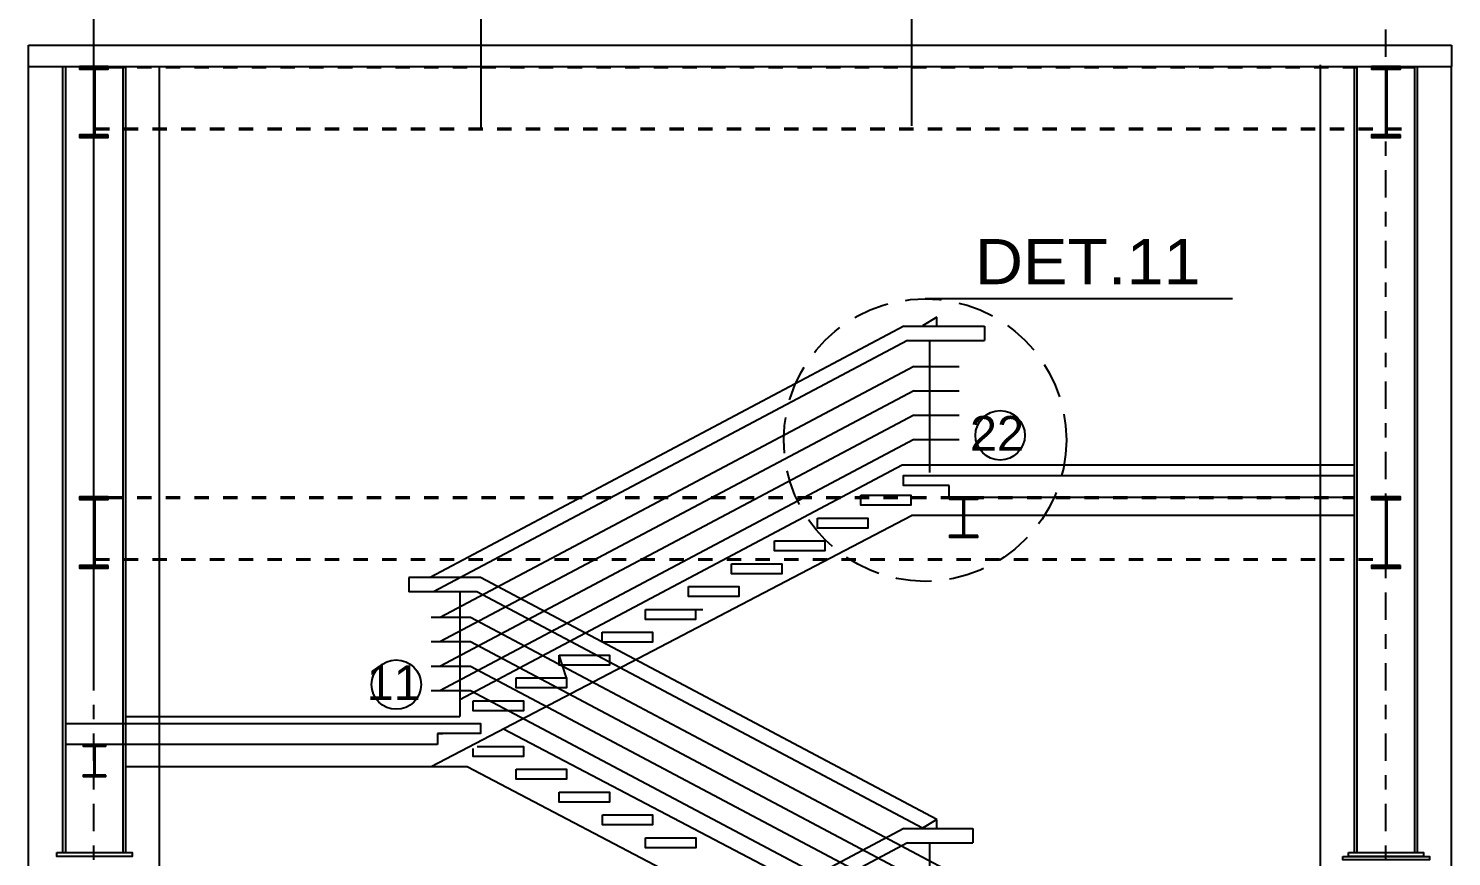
# Model space of a CAD drawing. Header units: millimetres. Extents: x 2148 to 2681, y 758 to 986.
# Drawn here: x 2563.76 to 2573.67, y 895.68 to 901.45 of the extents above; entities that cross this region are included whole.
import ezdxf

# ---------------------------------------------------------------- set-up
doc = ezdxf.new("R2010")
doc.units = ezdxf.units.MM
for name, pattern in [('$0$HIDDEN', [0.375, 0.25, -0.125]), ('27-A-2008-DD$0$LVL 5$0$HIDDEN', [0.375, 0.25, -0.125]), ('CENTER2', [28.575, 19.05, -3.175, 3.175, -3.175])]:
    doc.linetypes.add(name, pattern=pattern)
for name, color, linetype in [('0.2', 10, 'Continuous'), ('4CO', 4, 'Continuous'), ('A-Wall', 4, 'Continuous'), ('D', 1, 'Continuous'), ('HATCH', 8, 'Continuous'), ('TLBLK', 7, 'Continuous')]:
    doc.layers.add(name, color=color, linetype=linetype)
doc.styles.add('ARIALNW', font='ARIALN.TTF')
doc.styles.add('MMTX$0$ESMX$0$X-OPTA1D', font='x-opta1d')
doc.styles.add('SWISS', font='swissl.ttf')
doc.dimstyles.new('DIM 100', dxfattribs={"dimtxt": 0.2, "dimasz": 0.2, "dimexe": 0.1, "dimexo": 0, "dimgap": 0.05, "dimtad": 1, "dimzin": 0, "dimdsep": 46, "dimtxsty": 'ARIALNW', "dimcen": 0.09, "dimclrd": 6, "dimclre": 6, "dimclrt": 13, "dimadec": 0, "dimazin": 0, "dimtfac": 1, "dimtofl": 0, "dimtmove": 2, "dimatfit": 3, "dimfxl": 1, "dimtolj": 1, "dimtzin": 0, "dimarcsym": 0})

# ---------------------------------------------------------------- blocks, each defined once
blk = doc.blocks.new('*D2752')
at = {"color": 6, "lineweight": -2, "ltscale": 0.05, "transparency": 16777216}
for p, q in [((2564.2131, 896.8929), (2564.2131, 902.8946)), ((2566.9106, 900.7502), (2566.9106, 902.8946)), ((2566.7106, 902.7946), (2564.4131, 902.7946))]:
    blk.add_line(p, q, dxfattribs=at)
at = {"color": 6, "ltscale": 0.05, "transparency": 16777216}
for points in [[(2564.4131, 902.8279), (2564.4131, 902.7612), (2564.2131, 902.7946)], [(2566.7106, 902.8279), (2566.7106, 902.7612), (2566.9106, 902.7946)]]:
    blk.add_solid(points, dxfattribs=at)
at = {"layer": 'Defpoints', "color": 0, "ltscale": 0.05, "transparency": 16777216}
for p in [(2564.2131, 902.7946), (2566.9106, 900.7502), (2564.2131, 896.8929, 0)]:
    blk.add_point(p, dxfattribs=at)
at = {"color": 13, "ltscale": 0.05, "transparency": 16777216, "insert": (2565.5618, 902.9722), "char_height": 0.25, "attachment_point": 5, "style": 'ARIALNW'}
blk.add_mtext('\\A1;2.70', dxfattribs=at)
blk = doc.blocks.new('*D2753')
at = {"color": 6, "lineweight": -2, "ltscale": 0.05, "transparency": 16777216}
for p, q in [((2566.9106, 900.7502), (2566.9106, 902.8946)), ((2569.9097, 900.7718), (2569.9097, 902.8946)), ((2567.1106, 902.7946), (2569.7097, 902.7946))]:
    blk.add_line(p, q, dxfattribs=at)
at = {"color": 6, "ltscale": 0.05, "transparency": 16777216}
for points in [[(2567.1106, 902.8279), (2567.1106, 902.7612), (2566.9106, 902.7946)], [(2569.7097, 902.8279), (2569.7097, 902.7612), (2569.9097, 902.7946)]]:
    blk.add_solid(points, dxfattribs=at)
at = {"layer": 'Defpoints', "color": 0, "ltscale": 0.05, "transparency": 16777216}
for p in [(2569.9097, 902.7946), (2566.9106, 900.7502), (2569.9097, 900.7718)]:
    blk.add_point(p, dxfattribs=at)
at = {"color": 13, "ltscale": 0.05, "transparency": 16777216, "insert": (2568.4101, 902.9722), "char_height": 0.25, "attachment_point": 5, "style": 'ARIALNW'}
blk.add_mtext('\\A1;3.00', dxfattribs=at)

msp = doc.modelspace()

# ---------------------------------------------------------------- hatches: boundary and pattern name
at = {"layer": 'HATCH', "ltscale": 0.5}
h = msp.add_hatch(dxfattribs=at)
h.set_pattern_fill('ANSI31', color=256, scale=0.018605, style=0)
h.set_pattern_definition([(45, (150925.0026614, 6014.8788178), (-0.00164446852256, 0.00164446852256), [])])
edge = h.paths.add_edge_path()
edge.add_line((2564.3130745, 900.7074654), (2564.2286939, 900.7074654))
edge.add_arc((2564.2286939, 900.7147208), 0.0072555, 174.09726711, 269.99999997, ccw=False)
edge.add_line((2564.2214769, 900.715467), (2564.2214769, 901.1579193))
edge.add_arc((2564.2286939, 901.1586655), 0.0072555, 89.63455464, 185.90273283, ccw=False)
edge.add_line((2564.2287402, 901.1659208), (2564.3130745, 901.1659208))
edge.add_line((2564.3130745, 901.1659208), (2564.3130745, 901.1845258))
edge.add_line((2564.3130745, 901.1845258), (2564.1130745, 901.1845258))
edge.add_line((2564.1130745, 901.1845258), (2564.1130745, 901.1659208))
edge.add_line((2564.1130745, 901.1659208), (2564.2030425, 901.1659208))
edge.add_arc((2564.2030888, 901.1586655), 0.0072555, -4.29209345, 90.36544517, ccw=False)
edge.add_line((2564.2103239, 901.1581224), (2564.2103239, 900.7152638))
edge.add_arc((2564.2030888, 900.7147208), 0.0072555, -89.99999978, 4.2920935, ccw=False)
edge.add_line((2564.2030888, 900.7074654), (2564.1130745, 900.7074654))
edge.add_line((2564.1130745, 900.7074654), (2564.1130745, 900.6888603))
edge.add_line((2564.1130745, 900.6888603), (2564.3130745, 900.6888603))
edge.add_line((2564.3130745, 900.6888603), (2564.3130745, 900.7074654))
h = msp.add_hatch(dxfattribs=at)
h.set_pattern_fill('ANSI31', color=256, scale=0.018605, style=0)
h.set_pattern_definition([(45, (150925.0026614, 6014.8788178), (-0.00164446852256, 0.00164446852256), [])])
edge = h.paths.add_edge_path()
edge.add_line((2564.3130745, 900.7074654), (2564.2286939, 900.7074654))
edge.add_arc((2564.2286939, 900.7147208), 0.0072555, 174.09726711, 269.99999997, ccw=False)
edge.add_line((2564.2214769, 900.715467), (2564.2214769, 901.1579193))
edge.add_arc((2564.2286939, 901.1586655), 0.0072555, 89.63455464, 185.90273283, ccw=False)
edge.add_line((2564.2287402, 901.1659208), (2564.3130745, 901.1659208))
edge.add_line((2564.3130745, 901.1659208), (2564.3130745, 901.1845258))
edge.add_line((2564.3130745, 901.1845258), (2564.1130745, 901.1845258))
edge.add_line((2564.1130745, 901.1845258), (2564.1130745, 901.1659208))
edge.add_line((2564.1130745, 901.1659208), (2564.2030425, 901.1659208))
edge.add_arc((2564.2030888, 901.1586655), 0.0072555, -4.29209345, 90.36544517, ccw=False)
edge.add_line((2564.2103239, 901.1581224), (2564.2103239, 900.7152638))
edge.add_arc((2564.2030888, 900.7147208), 0.0072555, -89.99999978, 4.2920935, ccw=False)
edge.add_line((2564.2030888, 900.7074654), (2564.1130745, 900.7074654))
edge.add_line((2564.1130745, 900.7074654), (2564.1130745, 900.6888603))
edge.add_line((2564.1130745, 900.6888603), (2564.3130745, 900.6888603))
edge.add_line((2564.3130745, 900.6888603), (2564.3130745, 900.7074654))
h = msp.add_hatch(dxfattribs=at)
h.set_pattern_fill('ANSI31', color=256, scale=0.018605, style=0)
h.set_pattern_definition([(45, (150934.0032893, 6014.8788178), (-0.00164446852256, 0.00164446852256), [])])
edge = h.paths.add_edge_path()
edge.add_line((2573.3137024, 900.7074654), (2573.2293218, 900.7074654))
edge.add_arc((2573.2293218, 900.7147208), 0.0072555, 174.09726711, 269.99999997, ccw=False)
edge.add_line((2573.2221048, 900.715467), (2573.2221048, 901.1579193))
edge.add_arc((2573.2293218, 901.1586655), 0.0072555, 89.63455464, 185.90273283, ccw=False)
edge.add_line((2573.2293681, 901.1659208), (2573.3137024, 901.1659208))
edge.add_line((2573.3137024, 901.1659208), (2573.3137024, 901.1845258))
edge.add_line((2573.3137024, 901.1845258), (2573.1137024, 901.1845258))
edge.add_line((2573.1137024, 901.1845258), (2573.1137024, 901.1659208))
edge.add_line((2573.1137024, 901.1659208), (2573.2036704, 901.1659208))
edge.add_arc((2573.2037167, 901.1586655), 0.0072555, -4.29209345, 90.36544517, ccw=False)
edge.add_line((2573.2109518, 901.1581224), (2573.2109518, 900.7152638))
edge.add_arc((2573.2037167, 900.7147208), 0.0072555, -89.99999978, 4.2920935, ccw=False)
edge.add_line((2573.2037167, 900.7074654), (2573.1137024, 900.7074654))
edge.add_line((2573.1137024, 900.7074654), (2573.1137024, 900.6888603))
edge.add_line((2573.1137024, 900.6888603), (2573.3137024, 900.6888603))
edge.add_line((2573.3137024, 900.6888603), (2573.3137024, 900.7074654))
h = msp.add_hatch(dxfattribs=at)
h.set_pattern_fill('ANSI31', color=256, scale=0.018605, style=0)
h.set_pattern_definition([(45, (150925.0026614, 6011.8788178), (-0.00164446852256, 0.00164446852256), [])])
edge = h.paths.add_edge_path()
edge.add_line((2564.3130745, 897.7074654), (2564.2286939, 897.7074654))
edge.add_arc((2564.2286939, 897.7147208), 0.0072555, 174.09726711, 269.99999997, ccw=False)
edge.add_line((2564.2214769, 897.715467), (2564.2214769, 898.1579193))
edge.add_arc((2564.2286939, 898.1586655), 0.0072555, 89.63455464, 185.90273283, ccw=False)
edge.add_line((2564.2287402, 898.1659208), (2564.3130745, 898.1659208))
edge.add_line((2564.3130745, 898.1659208), (2564.3130745, 898.1845258))
edge.add_line((2564.3130745, 898.1845258), (2564.1130745, 898.1845258))
edge.add_line((2564.1130745, 898.1845258), (2564.1130745, 898.1659208))
edge.add_line((2564.1130745, 898.1659208), (2564.2030425, 898.1659208))
edge.add_arc((2564.2030888, 898.1586655), 0.0072555, -4.29209345, 90.36544517, ccw=False)
edge.add_line((2564.2103239, 898.1581224), (2564.2103239, 897.7152638))
edge.add_arc((2564.2030888, 897.7147208), 0.0072555, -89.99999978, 4.2920935, ccw=False)
edge.add_line((2564.2030888, 897.7074654), (2564.1130745, 897.7074654))
edge.add_line((2564.1130745, 897.7074654), (2564.1130745, 897.6888603))
edge.add_line((2564.1130745, 897.6888603), (2564.3130745, 897.6888603))
edge.add_line((2564.3130745, 897.6888603), (2564.3130745, 897.7074654))
h = msp.add_hatch(dxfattribs=at)
h.set_pattern_fill('ANSI31', color=256, scale=0.018605, style=0)
h.set_pattern_definition([(45, (160542.1043686, 5244.6970747), (-0.00164446852256, 0.00164446852256), [])])
edge = h.paths.add_edge_path()
edge.add_line((2570.2815028, 898.1695236), (2570.3708787, 898.1695236))
edge.add_line((2570.3708787, 898.1695236), (2570.3708787, 898.183672))
edge.add_line((2570.3708787, 898.183672), (2570.1728629, 898.183672))
edge.add_line((2570.1728629, 898.183672), (2570.1728629, 898.1695236))
edge.add_line((2570.1728629, 898.1695236), (2570.26197, 898.1695236))
edge.add_arc((2570.2619943, 898.1657028), 0.0038209, -4.29209834, 90.36544627, ccw=False)
edge.add_line((2570.2658045, 898.1654168), (2570.2658045, 898.1603394))
edge.add_arc((2570.2619943, 898.1600534), 0.0038209, -4.29210268, 4.29210268, ccw=False)
edge.add_line((2570.2658045, 898.1597675), (2570.2658045, 897.9283404))
edge.add_arc((2570.2619943, 897.9280544), 0.0038209, -4.29209258, 4.29209258, ccw=False)
edge.add_line((2570.2658045, 897.9277685), (2570.2658045, 897.9203846))
edge.add_arc((2570.2619943, 897.9200986), 0.0038209, -89.99999956, 4.29209319, ccw=False)
edge.add_line((2570.2619943, 897.9162778), (2570.1728629, 897.9162778))
edge.add_line((2570.1728629, 897.9162778), (2570.1728629, 897.9044358))
edge.add_line((2570.1728629, 897.9044358), (2570.3708787, 897.9044358))
edge.add_line((2570.3708787, 897.9044358), (2570.3708787, 897.9162778))
edge.add_line((2570.3708787, 897.9162778), (2570.2814785, 897.9162778))
edge.add_arc((2570.2814785, 897.9200986), 0.0038209, 174.09726551, 270.00000044, ccw=False)
edge.add_line((2570.2776779, 897.9204916), (2570.2776779, 897.9276615))
edge.add_arc((2570.2814785, 897.9280544), 0.0038209, 174.09726237, 185.90273763, ccw=False)
edge.add_line((2570.2776779, 897.9284474), (2570.2776779, 898.1596605))
edge.add_arc((2570.2814785, 898.1600534), 0.0038209, 174.09726825, 185.90273175, ccw=False)
edge.add_line((2570.2776779, 898.1604464), (2570.2776779, 898.1653099))
edge.add_arc((2570.2814785, 898.1657028), 0.0038209, 89.63455417, 185.902733, ccw=False)
h = msp.add_hatch(dxfattribs=at)
h.set_pattern_fill('ANSI31', color=256, scale=0.018605, style=0)
h.set_pattern_definition([(45, (150934.0032893, 6011.8788178), (-0.00164446852256, 0.00164446852256), [])])
edge = h.paths.add_edge_path()
edge.add_line((2573.3137024, 897.7074654), (2573.2293218, 897.7074654))
edge.add_arc((2573.2293218, 897.7147208), 0.0072555, 174.09726711, 269.99999997, ccw=False)
edge.add_line((2573.2221048, 897.715467), (2573.2221048, 898.1579193))
edge.add_arc((2573.2293218, 898.1586655), 0.0072555, 89.63455464, 185.90273283, ccw=False)
edge.add_line((2573.2293681, 898.1659208), (2573.3137024, 898.1659208))
edge.add_line((2573.3137024, 898.1659208), (2573.3137024, 898.1845258))
edge.add_line((2573.3137024, 898.1845258), (2573.1137024, 898.1845258))
edge.add_line((2573.1137024, 898.1845258), (2573.1137024, 898.1659208))
edge.add_line((2573.1137024, 898.1659208), (2573.2036704, 898.1659208))
edge.add_arc((2573.2037167, 898.1586655), 0.0072555, -4.29209345, 90.36544517, ccw=False)
edge.add_line((2573.2109518, 898.1581224), (2573.2109518, 897.7152638))
edge.add_arc((2573.2037167, 897.7147208), 0.0072555, -89.99999978, 4.2920935, ccw=False)
edge.add_line((2573.2037167, 897.7074654), (2573.1137024, 897.7074654))
edge.add_line((2573.1137024, 897.7074654), (2573.1137024, 897.6888603))
edge.add_line((2573.1137024, 897.6888603), (2573.3137024, 897.6888603))
edge.add_line((2573.3137024, 897.6888603), (2573.3137024, 897.7074654))
h = msp.add_hatch(dxfattribs=at)
h.set_pattern_fill('ANSI31', color=256, scale=0.014884, style=0)
h.set_pattern_definition([(45, (128941.6834642, 4373.6700137), (-0.001315574818048, 0.001315574818048), [])])
edge = h.paths.add_edge_path()
edge.add_line((2564.2251716, 896.4479728), (2564.2966723, 896.4479728))
edge.add_line((2564.2966723, 896.4479728), (2564.2966723, 896.4592915))
edge.add_line((2564.2966723, 896.4592915), (2564.1382597, 896.4592915))
edge.add_line((2564.1382597, 896.4592915), (2564.1382597, 896.4479728))
edge.add_line((2564.1382597, 896.4479728), (2564.2095453, 896.4479728))
edge.add_arc((2564.2095648, 896.4449162), 0.0030567, -4.29209834, 90.36544627, ccw=False)
edge.add_line((2564.2126129, 896.4446874), (2564.2126129, 896.4406255))
edge.add_arc((2564.2095648, 896.4403967), 0.0030567, -4.29210268, 4.29210268, ccw=False)
edge.add_line((2564.2126129, 896.4401679), (2564.2126129, 896.2550263))
edge.add_arc((2564.2095648, 896.2547975), 0.0030567, -4.29209258, 4.29209258, ccw=False)
edge.add_line((2564.2126129, 896.2545688), (2564.2126129, 896.2486617))
edge.add_arc((2564.2095648, 896.2484329), 0.0030567, -89.99999956, 4.29209319, ccw=False)
edge.add_line((2564.2095648, 896.2453762), (2564.1382597, 896.2453762))
edge.add_line((2564.1382597, 896.2453762), (2564.1382597, 896.2359026))
edge.add_line((2564.1382597, 896.2359026), (2564.2966723, 896.2359026))
edge.add_line((2564.2966723, 896.2359026), (2564.2966723, 896.2453762))
edge.add_line((2564.2966723, 896.2453762), (2564.2251521, 896.2453762))
edge.add_arc((2564.2251521, 896.2484329), 0.0030567, 174.09726551, 270.00000044, ccw=False)
edge.add_line((2564.2221116, 896.2487472), (2564.2221116, 896.2544832))
edge.add_arc((2564.2251521, 896.2547975), 0.0030567, 174.09726237, 185.90273763, ccw=False)
edge.add_line((2564.2221116, 896.2551119), (2564.2221116, 896.4400824))
edge.add_arc((2564.2251521, 896.4403967), 0.0030567, 174.09726825, 185.90273175, ccw=False)
edge.add_line((2564.2221116, 896.4407111), (2564.2221116, 896.4446019))
edge.add_arc((2564.2251521, 896.4449162), 0.0030567, 89.63455417, 185.902733, ccw=False)

# ---------------------------------------------------------------- linework, layer by layer
at = {"color": 2}
for p, q in [((2563.7568933, 901.333672, 0), (2573.434111, 901.333672, -0.0000001)), ((2563.7568933, 901.333672, 0), (2573.6704084, 901.333672, -0.0000001)), ((2563.7568933, 901.1845258, 0.0000001), (2563.7568933, 901.333672, 0)), ((2563.7568933, 901.1845258, 0.0000001), (2573.6704084, 901.1845258, 0))]:
    msp.add_line(p, q, dxfattribs=at)
at = {"color": 8, "ltscale": 0.05}
msp.add_line((2573.6704084, 901.333672, -0.0000001), (2573.6704084, 901.1845258, 0), dxfattribs=at)
at = {"ltscale": 0.05}
for p, q in [((2563.9960984, 901.1845258, 0), (2564.4361947, 901.1773536, 0)), ((2570.4166765, 899.3743914, 0), (2570.4166765, 899.2743914, 0)), ((2570.1712179, 898.183672, 0), (2570.1712179, 898.263672, 0)), ((2570.1712179, 898.183672, 0), (2570.1712179, 898.263672, 0)), ((2570.1712179, 898.183672, 0), (2572.9940147, 898.183672, 0)), ((2566.4055981, 897.6240948, 0), (2566.4055981, 897.5240948, -0.0000001)), ((2566.6056323, 896.535672, 0), (2566.6056323, 896.4592915, 0)), ((2566.6056323, 896.535672, 0), (2566.6425501, 896.535672, 0)), ((2566.6056323, 896.4592915, 0), (2564.0160984, 896.4592915, 0)), ((2570.3379555, 895.7743914, 0), (2570.3379555, 895.8743914, 0))]:
    msp.add_line(p, q, dxfattribs=at)
at = {"linetype": '$0$HIDDEN', "ltscale": 0.3}
for p, q in [((2564.3130745, 901.1845258), (2573.414111, 901.1845258, 0)), ((2564.3130745, 901.1773536), (2573.414111, 901.1773536, -0.0000001)), ((2564.2214769, 900.7535755, 0), (2573.3302264, 900.7535755, -0.0000001)), ((2564.2214769, 900.7464033, 0), (2573.3302264, 900.7464033, -0.0000001)), ((2564.3130745, 898.1845258, 0), (2572.9940147, 898.1845258, 0)), ((2564.3130745, 898.1773536, 0), (2572.9940147, 898.1773536, 0)), ((2564.2214769, 897.7535755, 0), (2573.2078798, 897.7535755, 0)), ((2564.2214769, 897.7464033, 0), (2573.2078798, 897.7464033, 0))]:
    msp.add_line(p, q, dxfattribs=at)
at = {"ltscale": 0.5}
for p, q in [((2569.8550388, 899.3743914, -0.0000001), (2566.5544796, 897.6240948, -0.0000001)), ((2569.8550388, 899.3743914, -0.0000001), (2570.4166765, 899.3743914, 0)), ((2569.8550388, 899.3743914, -0.0000001), (2570.4166765, 899.3743914, 0)), ((2570.0850388, 899.4380277, -0.0000001), (2569.9850388, 899.377867, -0.0000001)), ((2570.0850388, 899.375672, 0), (2570.0850388, 899.4380277, 0)), ((2569.8799134, 899.2743914, -0.0000001), (2566.5793542, 897.5240948, -0.0000001)), ((2569.8799134, 899.2743914, -0.0000001), (2570.4166765, 899.2743914, 0)), ((2570.0328115, 899.275672, -0.0000001), (2570.0328115, 898.355672, -0.0000001)), ((2569.9246876, 899.0943914, -0.0000001), (2566.6241284, 897.3440948, -0.0000001)), ((2569.9246876, 899.0943914, -0.0000001), (2570.2401289, 899.0943914, 0)), ((2569.9242851, 898.9243914, -0.0000001), (2566.6237259, 897.1740948, -0.0000001)), ((2569.9246876, 898.9243914, -0.0000001), (2570.2401289, 898.9243914, 0)), ((2569.9238826, 898.7543914, -0.0000001), (2566.6233234, 897.0040948, -0.0000001)), ((2569.9246876, 898.7543914, -0.0000001), (2570.2401289, 898.7543914, 0)), ((2569.9234802, 898.5843914, -0.0000001), (2566.622921, 896.8340948, -0.0000001)), ((2569.9246876, 898.5843914, -0.0000001), (2570.2401289, 898.5843914, 0)), ((2569.5550388, 898.196581, -0.0000001), (2569.9050388, 898.196581, -0.0000001)), ((2569.5550388, 898.196581, -0.0000001), (2569.9050388, 898.196581, -0.0000001)), ((2569.5550388, 898.196581, -0.0000001), (2569.9050388, 898.196581, -0.0000001)), ((2569.5550388, 898.196581, -0.0000001), (2569.9050388, 898.196581, -0.0000001)), ((2569.5550388, 898.196581, -0.0000001), (2569.9050388, 898.196581, -0.0000001)), ((2569.5550388, 898.196581, -0.0000001), (2569.9050388, 898.196581, -0.0000001)), ((2569.2544796, 898.0374901, -0.0000001), (2569.6044796, 898.0374901, -0.0000001)), ((2569.2544796, 898.0374901, -0.0000001), (2569.6044796, 898.0374901, -0.0000001)), ((2568.9550388, 897.8783992, -0.0000001), (2569.3050388, 897.8783992, -0.0000001)), ((2568.9550388, 897.8783992, -0.0000001), (2569.3050388, 897.8783992, -0.0000001)), ((2568.6550388, 897.7193083, -0.0000001), (2569.0050388, 897.7193083, -0.0000001)), ((2568.6550388, 897.7193083, -0.0000001), (2569.0050388, 897.7193083, -0.0000001)), ((2566.9055981, 897.6240948, -0.0000001), (2566.4055981, 897.6240948, -0.0000001)), ((2566.9055981, 897.6240948, -0.0000001), (2566.8179256, 897.6240948, -0.0000001)), ((2570.0850388, 895.9380277, -0.0000001), (2566.9055981, 897.6240948, -0.0000001)), ((2566.8807235, 897.5240948, -0.0000001), (2566.4055981, 897.5240948, -0.0000001)), ((2566.7622557, 897.5240948, -0.0000001), (2566.7622557, 896.655672, -0.0000001)), ((2569.9850388, 895.877867, -0.0000001), (2566.8807235, 897.5240948, -0.0000001)), ((2568.3550388, 897.5602174, -0.0000001), (2568.7050388, 897.5602174, -0.0000001)), ((2568.3550388, 897.5602174, -0.0000001), (2568.7050388, 897.5602174, -0.0000001)), ((2568.1050388, 897.4011265, -0.0000001), (2568.4550388, 897.4011265, -0.0000001)), ((2568.1050388, 897.4011265, -0.0000001), (2568.4550388, 897.4011265, -0.0000001)), ((2568.1050388, 897.4011265, -0.0000001), (2568.4550388, 897.4011265, -0.0000001)), ((2568.1050388, 897.4011265, -0.0000001), (2568.4550388, 897.4011265, -0.0000001)), ((2568.1050388, 897.4011265, -0.0000001), (2568.4550388, 897.4011265, -0.0000001)), ((2568.1050388, 897.4011265, -0.0000001), (2568.4550388, 897.4011265, -0.0000001)), ((2566.8359493, 897.3440948, -0.0000001), (2566.5622557, 897.3440948, -0.0000001)), ((2570.1353901, 895.5943914, -0.0000001), (2566.8359493, 897.3440948, -0.0000001)), ((2566.8359493, 897.1740948, -0.0000001), (2566.5622557, 897.1740948, -0.0000001)), ((2570.1353901, 895.4243914, -0.0000001), (2566.8359493, 897.1740948, -0.0000001)), ((2567.7550388, 897.2420356, -0.0000001), (2568.1050388, 897.2420356, -0.0000001)), ((2567.7550388, 897.2420356, -0.0000001), (2568.1050388, 897.2420356, -0.0000001)), ((2567.4550388, 897.0829447, -0.0000001), (2567.8050388, 897.0829447, -0.0000001)), ((2567.5050388, 896.9238538, -0.0000001), (2567.4550388, 897.0829447, -0.0000001)), ((2567.5050388, 896.9238538, -0.0000001), (2567.4550388, 897.0829447, -0.0000001)), ((2567.5050388, 896.9238538, -0.0000001), (2567.4550388, 897.0829447, -0.0000001)), ((2567.5050388, 896.9238538, -0.0000001), (2567.4550388, 897.0829447, -0.0000001)), ((2567.4550388, 897.0829447, -0.0000001), (2567.8050388, 897.0829447, -0.0000001)), ((2567.5050388, 896.9238538, -0.0000001), (2567.4550388, 897.0829447, -0.0000001)), ((2567.5050388, 896.9238538, -0.0000001), (2567.4550388, 897.0829447, -0.0000001)), ((2567.5050388, 896.9238538, -0.0000001), (2567.4550388, 897.0829447, -0.0000001)), ((2566.8359493, 897.0040948, -0.0000001), (2566.5622557, 897.0040948, -0.0000001)), ((2570.1361951, 895.2543914, -0.0000001), (2566.8367543, 897.0040948, -0.0000001)), ((2567.1550388, 896.9238538, -0.0000001), (2567.5050388, 896.9238538, -0.0000001)), ((2567.1550388, 896.9238538, -0.0000001), (2567.5050388, 896.9238538, -0.0000001)), ((2566.8371567, 896.8340948, -0.0000001), (2566.5622557, 896.8340948, -0.0000001)), ((2570.1365975, 895.0843914, -0.0000001), (2566.8371567, 896.8340948, -0.0000001)), ((2566.8555981, 896.7647629, -0.0000001), (2567.2050388, 896.7647629, -0.0000001)), ((2566.8555981, 896.7647629, -0.0000001), (2567.2050388, 896.7647629, -0.0000001)), ((2570.0850388, 895.9380277, -0.0000001), (2569.9850388, 895.877867, -0.0000001)), ((2570.0850388, 895.875672, 0), (2570.0850388, 895.9380277, 0)), ((2569.8550388, 895.8743914, -0.0000001), (2566.5544796, 894.1240948, -0.0000001)), ((2569.8550388, 895.8743914, -0.0000001), (2570.3354815, 895.8743914, -0.0000001)), ((2569.8550388, 895.8743914, -0.0000001), (2570.3354815, 895.8743914, -0.0000001)), ((2569.8799134, 895.7743914, -0.0000001), (2566.5793542, 894.0240948, -0.0000001)), ((2569.8799134, 895.7743914, -0.0000001), (2570.3354815, 895.7743914, -0.0000001)), ((2570.0328115, 895.775672, -0.0000001), (2570.0328115, 894.855672, -0.0000001))]:
    msp.add_line(p, q, dxfattribs=at)
at = {"ltscale": 0.05}
for points, elevation in [([(2570.1712179, 898.263672), (2569.8516997, 898.263672), (2569.8516997, 898.333672), (2572.9940147, 898.333672)], -0.0000001), ([(2564.0160984, 896.605672), (2566.9055981, 896.605672), (2566.9055981, 896.535672), (2566.6056323, 896.535672)], 0), ([(2566.8818879, 896.446581), (2567.2050388, 896.446581), (2567.2050388, 896.376581), (2566.8550388, 896.376581), (2566.8550388, 896.432535)], -0.0000001)]:
    msp.add_lwpolyline(points, dxfattribs=dict(at, elevation=elevation))
for points, elevation in [([(2569.5544796, 898.196581), (2569.9044796, 898.196581), (2569.9044796, 898.126581), (2569.5544796, 898.126581)], -0.0000001), ([(2569.2539204, 898.0374901), (2569.6039204, 898.0374901), (2569.6039204, 897.9674901), (2569.2539204, 897.9674901)], -0.0000001), ([(2568.9544796, 897.8783992), (2569.3044796, 897.8783992), (2569.3044796, 897.8083992), (2568.9544796, 897.8083992)], -0.0000001), ([(2568.6544796, 897.7193083), (2569.0044796, 897.7193083), (2569.0044796, 897.6493083), (2568.6544796, 897.6493083)], -0.0000001), ([(2568.3544796, 897.5602174), (2568.7044796, 897.5602174), (2568.7044796, 897.4902174), (2568.3544796, 897.4902174)], 0), ([(2568.0544796, 897.4011265), (2568.4044796, 897.4011265), (2568.4044796, 897.3311265), (2568.0544796, 897.3311265)], -0.0000001), ([(2567.7544796, 897.2420356), (2568.1044796, 897.2420356), (2568.1044796, 897.1720356), (2567.7544796, 897.1720356)], -0.0000001), ([(2567.4544796, 897.0829447), (2567.8044796, 897.0829447), (2567.8044796, 897.0129447), (2567.4544796, 897.0129447)], -0.0000001), ([(2567.1544796, 896.9238538), (2567.5044796, 896.9238538), (2567.5044796, 896.8538538), (2567.1544796, 896.8538538)], -0.0000001), ([(2566.8550388, 896.7647629), (2567.2050388, 896.7647629), (2567.2050388, 896.6947629), (2566.8550388, 896.6947629)], -0.0000001), ([(2567.1550388, 896.2874901), (2567.5050388, 896.2874901), (2567.5050388, 896.2174901), (2567.1550388, 896.2174901)], -0.0000001), ([(2567.4550388, 896.1283992), (2567.8050388, 896.1283992), (2567.8050388, 896.0583992), (2567.4550388, 896.0583992)], -0.0000001), ([(2567.7550388, 895.9693083), (2568.1050388, 895.9693083), (2568.1050388, 895.8993083), (2567.7550388, 895.8993083)], -0.0000001), ([(2568.0550388, 895.8102174), (2568.4050388, 895.8102174), (2568.4050388, 895.7402174), (2568.0550388, 895.7402174)], -0.0000001), ([(2563.9540415, 895.7074117), (2564.4782515, 895.7074117), (2564.4782515, 895.6789966), (2563.9540415, 895.6789966)], 0), ([(2572.9519578, 895.7074117), (2573.4761678, 895.7074117), (2573.4761678, 895.6789966), (2572.9519578, 895.6789966)], 0), ([(2572.9128198, 895.6789966), (2573.5158357, 895.6789966), (2573.5158357, 895.6563646), (2572.9128198, 895.6563646)], 0)]:
    msp.add_lwpolyline(points, close=True, dxfattribs=dict(at, elevation=elevation))
at = {"layer": '0.2', "ltscale": 0.5}
for centre in [(2570.5260042, 898.614048, -0.0000001), (2566.3194106, 896.8772389, -0.0000001)]:
    msp.add_circle(centre, 0.172101, dxfattribs=at)
at = {"layer": '4CO', "ltscale": 0.5}
for p, q in [((2569.8426016, 898.405672, 0), (2566.7622557, 896.7721552, -0.0000001)), ((2572.9940147, 898.405672, 0.0000005), (2569.8426016, 898.405672, 0)), ((2566.5625397, 896.305672, 0), (2569.9076707, 898.055672, 0)), ((2572.9940147, 898.055672, 0.0000005), (2569.9076707, 898.055672, 0)), ((2564.4361947, 896.655672, 0), (2566.7622557, 896.655672, -0.0000001)), ((2567.0653343, 896.5687081, -0.0000001), (2570.2389327, 894.905672, -0.0000001)), ((2564.4361947, 896.305672, 0), (2566.8139744, 896.305672, -0.0000001)), ((2566.8139744, 896.305672, -0.0000001), (2569.6651724, 894.8115807, -0.0000001))]:
    msp.add_line(p, q, dxfattribs=at)
at = {"layer": 'A-Wall'}
msp.add_line((2572.1433877, 899.5651211, 0.0000001), (2570.0028169, 899.5651211, 0.0000001), dxfattribs=at)
at = {"layer": 'A-Wall', "linetype": '27-A-2008-DD$0$LVL 5$0$HIDDEN'}
msp.add_circle((2570.0028169, 898.5809365, 0.0000001), 0.9841846, dxfattribs=at)
at = {"layer": 'D', "color": 3, "ltscale": 0.5}
for p, q in [((2563.9960984, 895.7074117, 0), (2563.9960984, 901.1845258, 0)), ((2564.0160984, 895.7074117, 0), (2564.0160984, 901.1845258, 0)), ((2564.4161947, 895.7074117, 0), (2564.4161947, 901.1845258, 0)), ((2564.4361947, 895.7074117, 0), (2564.4361947, 901.1845258, 0)), ((2572.9940147, 895.7074117, 0), (2572.9940147, 901.1845258, 0)), ((2573.0140147, 895.7074117, 0), (2573.0140147, 901.1845258, 0)), ((2573.414111, 895.7074117, 0), (2573.414111, 901.1845258, 0)), ((2573.434111, 895.7074117, 0), (2573.434111, 901.1845258, 0))]:
    msp.add_line(p, q, dxfattribs=at)
at = {"layer": 'D', "color": 3, "ltscale": 0.5, "elevation": 0}
for points in [[(2564.3130745, 900.7074654), (2564.2286939, 900.7074654, -0.444720244), (2564.2214769, 900.715467), (2564.2214769, 901.1579193, -0.446631522), (2564.2287402, 901.1659208), (2564.3130745, 901.1659208), (2564.3130745, 901.1845258), (2564.1130745, 901.1845258), (2564.1130745, 901.1659208), (2564.2030425, 901.1659208, -0.438228127), (2564.2103239, 901.1581224), (2564.2103239, 900.7152638, -0.436328672), (2564.2030888, 900.7074654), (2564.1130745, 900.7074654), (2564.1130745, 900.6888603), (2564.3130745, 900.6888603)], [(2564.3130745, 900.7074654), (2564.2286939, 900.7074654, -0.444720244), (2564.2214769, 900.715467), (2564.2214769, 901.1579193, -0.446631522), (2564.2287402, 901.1659208), (2564.3130745, 901.1659208), (2564.3130745, 901.1845258), (2564.1130745, 901.1845258), (2564.1130745, 901.1659208), (2564.2030425, 901.1659208, -0.438228127), (2564.2103239, 901.1581224), (2564.2103239, 900.7152638, -0.436328672), (2564.2030888, 900.7074654), (2564.1130745, 900.7074654), (2564.1130745, 900.6888603), (2564.3130745, 900.6888603)], [(2573.3137024, 900.7074654), (2573.2293218, 900.7074654, -0.444720244), (2573.2221048, 900.715467), (2573.2221048, 901.1579193, -0.446631522), (2573.2293681, 901.1659208), (2573.3137024, 901.1659208), (2573.3137024, 901.1845258), (2573.1137024, 901.1845258), (2573.1137024, 901.1659208), (2573.2036704, 901.1659208, -0.438228127), (2573.2109518, 901.1581224), (2573.2109518, 900.7152638, -0.436328672), (2573.2037167, 900.7074654), (2573.1137024, 900.7074654), (2573.1137024, 900.6888603), (2573.3137024, 900.6888603)], [(2564.3130745, 897.7074654), (2564.2286939, 897.7074654, -0.444720244), (2564.2214769, 897.715467), (2564.2214769, 898.1579193, -0.446631522), (2564.2287402, 898.1659208), (2564.3130745, 898.1659208), (2564.3130745, 898.1845258), (2564.1130745, 898.1845258), (2564.1130745, 898.1659208), (2564.2030425, 898.1659208, -0.438228127), (2564.2103239, 898.1581224), (2564.2103239, 897.7152638, -0.436328672), (2564.2030888, 897.7074654), (2564.1130745, 897.7074654), (2564.1130745, 897.6888603), (2564.3130745, 897.6888603)], [(2570.3708787, 897.9162778), (2570.2814785, 897.9162778, -0.444720244), (2570.2776779, 897.9204916), (2570.2776779, 898.1653099, -0.446631522), (2570.2815028, 898.1695236), (2570.3708787, 898.1695236), (2570.3708787, 898.183672), (2570.1728629, 898.183672), (2570.1728629, 898.1695236), (2570.26197, 898.1695236, -0.438228127), (2570.2658045, 898.1654168), (2570.2658045, 897.9203846, -0.436328672), (2570.2619943, 897.9162778), (2570.1728629, 897.9162778), (2570.1728629, 897.9044358), (2570.3708787, 897.9044358)], [(2573.3137024, 897.7074654), (2573.2293218, 897.7074654, -0.444720244), (2573.2221048, 897.715467), (2573.2221048, 898.1579193, -0.446631522), (2573.2293681, 898.1659208), (2573.3137024, 898.1659208), (2573.3137024, 898.1845258), (2573.1137024, 898.1845258), (2573.1137024, 898.1659208), (2573.2036704, 898.1659208, -0.438228127), (2573.2109518, 898.1581224), (2573.2109518, 897.7152638, -0.436328672), (2573.2037167, 897.7074654), (2573.1137024, 897.7074654), (2573.1137024, 897.6888603), (2573.3137024, 897.6888603)], [(2564.2966723, 896.2453762), (2564.2251521, 896.2453762, -0.444720244), (2564.2221116, 896.2487472), (2564.2221116, 896.4446019, -0.446631522), (2564.2251716, 896.4479728), (2564.2966723, 896.4479728), (2564.2966723, 896.4592915), (2564.1382597, 896.4592915), (2564.1382597, 896.4479728), (2564.2095453, 896.4479728, -0.438228127), (2564.2126129, 896.4446874), (2564.2126129, 896.2486617, -0.436328672), (2564.2095648, 896.2453762), (2564.1382597, 896.2453762), (2564.1382597, 896.2359026), (2564.2966723, 896.2359026)]]:
    msp.add_lwpolyline(points, format="xyb", close=True, dxfattribs=at)
at = {"layer": 'HATCH', "linetype": 'CENTER2', "ltscale": 0.01}
for p, q in [((2564.2130745, 871.3309632), (2564.2130745, 903.9786376, 0)), ((2573.2137024, 871.3309632), (2573.2137024, 903.9786376, 0))]:
    msp.add_line(p, q, dxfattribs=at)
at = {"layer": 'HATCH', "linetype": 'ByBlock', "ltscale": 0.5}
for p, q in [((2563.7568933, 871.3309632, 0), (2563.7568933, 901.333672, 0)), ((2564.6704032, 871.3309632, 0), (2564.6704032, 901.1845258, 0)), ((2572.7575212, 871.3309632, 0), (2572.7575212, 901.1965989, 0)), ((2573.6704084, 871.3309632), (2573.6704084, 901.1845258, 0))]:
    msp.add_line(p, q, dxfattribs=at)

# ---------------------------------------------------------------- texts
at = {"color": 2, "style": 'MMTX$0$ESMX$0$X-OPTA1D', "text_generation_flag": 6, "width": 1.1}
msp.add_text('DET.11 ', height=0.315, rotation=180, dxfattribs=at).set_placement((2570.3506833, 899.6672282, 0.0000002))
at = {"layer": 'TLBLK', "color": 7, "char_height": 0.24243758, "attachment_point": 5, "style": 'SWISS'}
for s, insert, width in [('22', (2570.5037672, 898.6276833, -0.0000001), 5.157622504), ('11', (2566.3009175, 896.8908742, -0.0000001), 5.279969108)]:
    msp.add_mtext(s, dxfattribs=dict(at, insert=insert, width=width))

# ---------------------------------------------------------------- dimensions: what is measured, and where the dimension line sits
at = {"ltscale": 0.05}
for base, p2, picture, middle in [((2564.2130745, 902.7945616), (2564.2130745, 896.8928549, 0), '*D2752', (2565.5618363, 902.9722049)), ((2569.9096881, 902.7945616), (2569.9096881, 900.7717822), '*D2753', (2568.4101431, 902.9722049))]:
    dim = msp.add_linear_dim(base=base, p1=(2566.9105981, 900.7501888), p2=p2, dimstyle='DIM 100', override={"dimtxt": 0.25}, dxfattribs=at)
    dim.commit()
    dim.dimension.update_dxf_attribs({"geometry": picture, "text_midpoint": middle})

doc.saveas('drawing.dxf')
